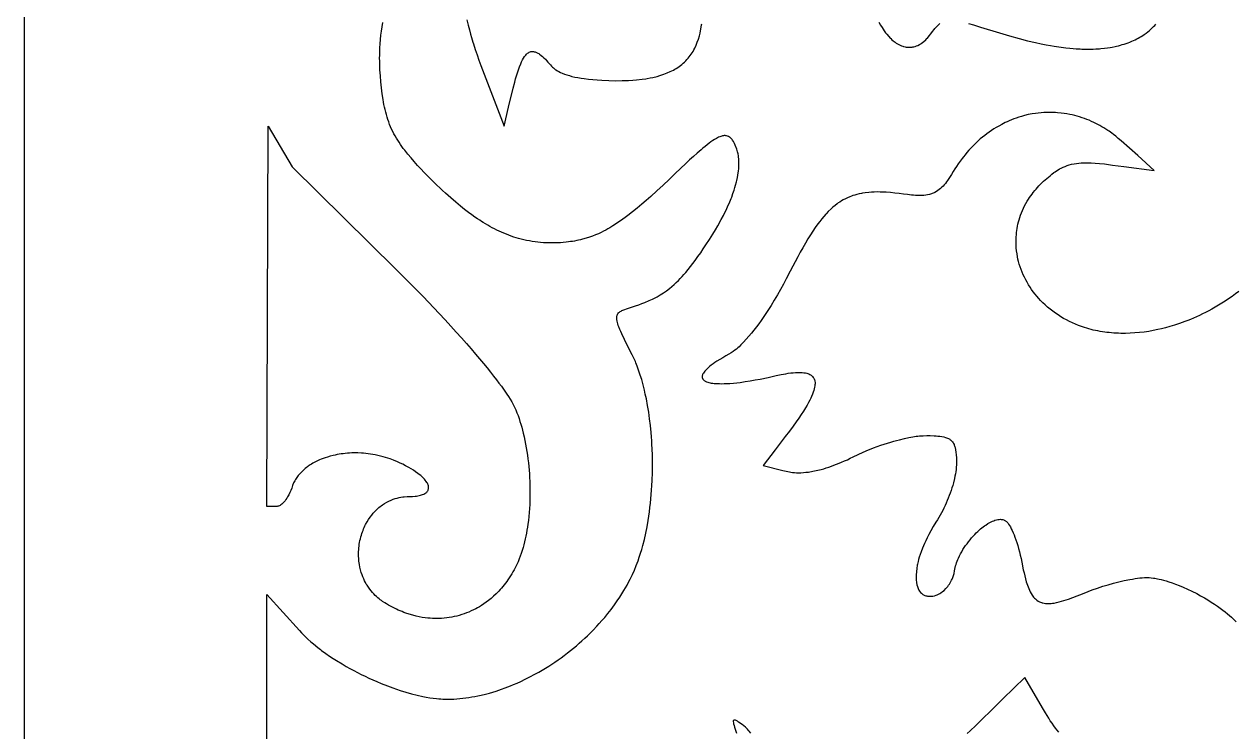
# Model space of a CAD drawing. Extents: x -500 to 500, y -1000 to 1000.
# Drawn here: x -500 to -250, y -699.7 to -553.6 of the extents above; entities that cross this region are included whole.
import ezdxf

# ---------------------------------------------------------------- set-up
doc = ezdxf.new("R2010")
doc.units = 0
doc.layers.add('APS_GEOMETR_', color=18, linetype='CONTINUOUS')

msp = doc.modelspace()

# ---------------------------------------------------------------- linework, layer by layer
at = {"layer": 'APS_GEOMETR_'}
for points in [[(-500, -1000), (500, -1000), (500, 1000), (-500, 1000)], [(-449.92, -653.18), (-449.68, -574.7), (-444.74, -583.07), (-423.3, -604.2), (-421.04, -606.44), (-419.92, -607.57), (-418.81, -608.71), (-417.7, -609.85), (-416.6, -611), (-415.5, -612.16), (-414.41, -613.31), (-413.17, -614.65), (-411.99, -615.94), (-410.86, -617.19), (-409.79, -618.39), (-408.77, -619.54), (-407.81, -620.64), (-406.9, -621.7), (-406.05, -622.7), (-405.25, -623.66), (-404.5, -624.57), (-403.81, -625.43), (-403.17, -626.24), (-402.58, -626.99), (-402.04, -627.7), (-401.55, -628.35), (-401.12, -628.95), (-400.4, -629.97), (-400.05, -630.49), (-399.71, -631.01), (-399.39, -631.55), (-399.08, -632.09), (-398.81, -632.65), (-398.68, -632.93), (-398.56, -633.21), (-398.32, -633.8), (-398.1, -634.39), (-397.9, -634.99), (-397.7, -635.59), (-397.51, -636.19), (-397.34, -636.8), (-397.18, -637.41), (-397.02, -638.02), (-396.85, -638.77), (-396.69, -639.53), (-396.54, -640.29), (-396.4, -641.05), (-396.27, -641.82), (-396.16, -642.58), (-396.05, -643.35), (-395.96, -644.12), (-395.88, -644.89), (-395.81, -645.66), (-395.76, -646.44), (-395.71, -647.21), (-395.68, -647.98), (-395.65, -648.76), (-395.64, -649.53), (-395.64, -650.3), (-395.65, -651.12), (-395.67, -651.94), (-395.7, -652.76), (-395.75, -653.58), (-395.81, -654.39), (-395.89, -655.21), (-395.98, -656.02), (-396.08, -656.83), (-396.17, -657.44), (-396.27, -658.04), (-396.38, -658.65), (-396.49, -659.26), (-396.62, -659.86), (-396.76, -660.46), (-396.91, -661.06), (-397.08, -661.65), (-397.25, -662.25), (-397.44, -662.83), (-397.65, -663.41), (-397.87, -663.98), (-398.1, -664.55), (-398.35, -665.11), (-398.62, -665.66), (-398.9, -666.21), (-399.15, -666.65), (-399.4, -667.08), (-399.66, -667.49), (-399.91, -667.89), (-400.18, -668.28), (-400.44, -668.65), (-400.71, -669.01), (-400.98, -669.36), (-401.25, -669.69), (-401.52, -670.01), (-401.8, -670.32), (-402.07, -670.61), (-402.34, -670.9), (-402.61, -671.17), (-403.15, -671.68), (-403.68, -672.14), (-404.2, -672.56), (-404.7, -672.94), (-405.18, -673.28), (-405.64, -673.58), (-406.06, -673.84), (-406.46, -674.07), (-406.82, -674.27), (-407.29, -674.51), (-407.76, -674.73), (-408.24, -674.94), (-408.73, -675.14), (-409.23, -675.32), (-409.73, -675.48), (-410.24, -675.63), (-410.75, -675.77), (-411.26, -675.89), (-411.78, -675.99), (-412.3, -676.08), (-412.82, -676.16), (-413.34, -676.22), (-413.87, -676.26), (-414.39, -676.28), (-414.91, -676.29), (-415.3, -676.29), (-415.74, -676.27), (-416.22, -676.24), (-416.73, -676.2), (-417.29, -676.13), (-417.88, -676.04), (-418.5, -675.93), (-419.15, -675.78), (-419.83, -675.61), (-420.54, -675.4), (-421.28, -675.15), (-421.66, -675.01), (-422.04, -674.86), (-422.42, -674.7), (-422.82, -674.53), (-423.21, -674.35), (-423.61, -674.16), (-424.02, -673.95), (-424.43, -673.73), (-424.84, -673.5), (-425.26, -673.25), (-425.62, -673.03), (-426.05, -672.75), (-426.28, -672.59), (-426.53, -672.41), (-426.78, -672.21), (-427.05, -671.99), (-427.32, -671.76), (-427.59, -671.5), (-427.87, -671.22), (-428.15, -670.91), (-428.43, -670.58), (-428.71, -670.23), (-428.98, -669.84), (-429.25, -669.43), (-429.41, -669.16), (-429.59, -668.85), (-429.76, -668.51), (-429.94, -668.12), (-430.12, -667.7), (-430.29, -667.25), (-430.46, -666.76), (-430.61, -666.24), (-430.74, -665.68), (-430.85, -665.1), (-430.9, -664.79), (-430.94, -664.48), (-430.97, -664.16), (-430.99, -663.83), (-431.01, -663.5), (-431.02, -663.16), (-431.02, -662.81), (-431.01, -662.45), (-430.99, -662.09), (-430.96, -661.72), (-430.91, -661.34), (-430.86, -660.96), (-430.79, -660.57), (-430.72, -660.18), (-430.63, -659.81), (-430.54, -659.45), (-430.44, -659.09), (-430.33, -658.75), (-430.21, -658.41), (-430.09, -658.09), (-429.96, -657.78), (-429.83, -657.47), (-429.69, -657.18), (-429.55, -656.89), (-429.25, -656.35), (-428.94, -655.85), (-428.62, -655.39), (-428.3, -654.96), (-427.98, -654.57), (-427.67, -654.22), (-427.36, -653.9), (-427.07, -653.62), (-426.8, -653.38), (-426.55, -653.17), (-426.32, -653), (-426.09, -652.83), (-425.86, -652.68), (-425.63, -652.53), (-425.18, -652.27), (-424.74, -652.04), (-424.3, -651.84), (-423.87, -651.67), (-423.45, -651.53), (-423.04, -651.42), (-422.65, -651.33), (-422.27, -651.25), (-421.91, -651.2), (-421.58, -651.15), (-420.97, -651.11), (-420.48, -651.09), (-419.89, -651.07), (-419.3, -651.03), (-419.04, -651), (-418.77, -650.96), (-418.51, -650.91), (-418.24, -650.86), (-418.01, -650.78), (-417.79, -650.7), (-417.56, -650.61), (-417.34, -650.51), (-417.21, -650.43), (-417.09, -650.34), (-416.97, -650.23), (-416.86, -650.13), (-416.77, -650.01), (-416.71, -649.9), (-416.65, -649.79), (-416.62, -649.69), (-416.57, -649.5), (-416.55, -649.36), (-416.56, -649.12), (-416.61, -648.88), (-416.67, -648.71), (-416.74, -648.54), (-416.82, -648.38), (-416.91, -648.22), (-417.07, -647.98), (-417.25, -647.75), (-417.43, -647.53), (-417.63, -647.32), (-417.9, -647.06), (-418.19, -646.8), (-418.49, -646.55), (-418.79, -646.32), (-419.25, -646), (-419.71, -645.7), (-420.18, -645.4), (-420.66, -645.11), (-421.31, -644.77), (-421.91, -644.46), (-422.46, -644.2), (-422.97, -643.97), (-423.83, -643.61), (-424.48, -643.36), (-424.97, -643.19), (-425.46, -643.03), (-425.96, -642.89), (-426.46, -642.75), (-427.02, -642.62), (-427.56, -642.51), (-428.08, -642.42), (-428.58, -642.34), (-429.06, -642.27), (-429.52, -642.22), (-429.96, -642.18), (-430.38, -642.15), (-431.14, -642.12), (-431.82, -642.11), (-432.41, -642.12), (-432.9, -642.14), (-433.32, -642.17), (-433.75, -642.22), (-434.17, -642.27), (-434.59, -642.32), (-435.01, -642.39), (-435.42, -642.46), (-435.84, -642.54), (-436.26, -642.63), (-436.85, -642.79), (-437.39, -642.95), (-437.88, -643.11), (-438.32, -643.27), (-438.71, -643.42), (-439.05, -643.56), (-439.59, -643.8), (-440.04, -644.03), (-440.42, -644.24), (-440.75, -644.43), (-441.02, -644.59), (-441.38, -644.84), (-441.53, -644.95), (-441.77, -645.13), (-442, -645.32), (-442.23, -645.51), (-442.45, -645.71), (-442.67, -645.92), (-442.88, -646.13), (-443.09, -646.35), (-443.29, -646.57), (-443.45, -646.77), (-443.61, -646.98), (-443.76, -647.19), (-443.9, -647.4), (-444.04, -647.62), (-444.17, -647.85), (-444.29, -648.07), (-444.41, -648.31), (-444.63, -648.85), (-444.81, -649.38), (-444.99, -649.84), (-445.19, -650.3), (-445.41, -650.75), (-445.66, -651.19), (-445.82, -651.45), (-446, -651.72), (-446.19, -651.97), (-446.39, -652.21), (-446.6, -652.44), (-446.83, -652.65), (-447.08, -652.84), (-447.21, -652.93), (-447.34, -653), (-447.5, -653.08), (-447.66, -653.13), (-447.81, -653.17), (-447.94, -653.18), (-448.18, -653.19), (-448.36, -653.18)]]:
    msp.add_lwpolyline(points, close=True, dxfattribs=at)
for points in [[(-449.92, -751.54), (-449.92, -671.32), (-443.23, -678.76), (-442.8, -679.22), (-442.36, -679.67), (-441.92, -680.11), (-441.47, -680.54), (-440.85, -681.08), (-440.31, -681.54), (-439.44, -682.25), (-438.88, -682.69), (-438.64, -682.86), (-437.78, -683.48), (-436.98, -684.03), (-436.24, -684.52), (-435.56, -684.96), (-434.41, -685.66), (-433.54, -686.18), (-432.78, -686.6), (-432.01, -687.02), (-431.23, -687.42), (-430.45, -687.82), (-429.66, -688.21), (-428.87, -688.58), (-428.07, -688.95), (-427.27, -689.3), (-426.35, -689.69), (-425.05, -690.19), (-423.96, -690.59), (-422.43, -691.12), (-421.27, -691.47), (-420.11, -691.8), (-418.93, -692.1), (-417.75, -692.37), (-417.04, -692.5), (-416.33, -692.62), (-415.62, -692.72), (-414.91, -692.81), (-414.47, -692.85), (-414.03, -692.88), (-413.59, -692.9), (-413.15, -692.92), (-412.71, -692.92), (-412.27, -692.92), (-411.82, -692.91), (-411.38, -692.9), (-410.76, -692.85), (-410.13, -692.8), (-409.5, -692.73), (-408.88, -692.66), (-408.25, -692.57), (-407.63, -692.47), (-407.01, -692.36), (-406.4, -692.24), (-405.69, -692.09), (-404.82, -691.87), (-404.01, -691.66), (-403.29, -691.45), (-402.63, -691.25), (-401.54, -690.89), (-400.73, -690.6), (-399.69, -690.19), (-399.04, -689.92), (-398.31, -689.61), (-397.5, -689.25), (-396.61, -688.83), (-395.65, -688.34), (-394.62, -687.79), (-393.78, -687.32), (-393.11, -686.93), (-392.44, -686.52), (-391.78, -686.11), (-391.13, -685.69), (-390.48, -685.26), (-389.84, -684.82), (-389.21, -684.37), (-388.58, -683.91), (-387.87, -683.37), (-387.27, -682.89), (-386.67, -682.4), (-386.07, -681.9), (-385.49, -681.4), (-384.91, -680.89), (-384.34, -680.36), (-383.77, -679.83), (-383.22, -679.29), (-382.6, -678.67), (-381.82, -677.85), (-381.34, -677.32), (-380.8, -676.72), (-380.22, -676.04), (-379.59, -675.27), (-378.91, -674.41), (-378.2, -673.45), (-377.64, -672.66), (-377.13, -671.9), (-376.68, -671.19), (-376.28, -670.53), (-375.92, -669.93), (-375.62, -669.39), (-375.35, -668.91), (-374.95, -668.14), (-374.51, -667.22), (-374.09, -666.29), (-373.7, -665.35), (-373.34, -664.4), (-373.08, -663.61), (-372.82, -662.82), (-372.58, -662.03), (-372.36, -661.23), (-372.04, -659.95), (-371.75, -658.66), (-371.49, -657.37), (-371.26, -656.08), (-371.13, -655.18), (-371.01, -654.28), (-370.89, -653.38), (-370.79, -652.48), (-370.7, -651.57), (-370.61, -650.67), (-370.54, -649.77), (-370.48, -648.86), (-370.43, -647.82), (-370.38, -646.17), (-370.36, -645.14), (-370.36, -643.96), (-370.38, -642.65), (-370.43, -641.2), (-370.47, -640.42), (-370.51, -639.61), (-370.57, -638.76), (-370.64, -637.88), (-370.78, -636.46), (-370.95, -635.08), (-371.14, -633.7), (-371.37, -632.32), (-371.62, -630.95), (-371.84, -629.97), (-372.03, -629.13), (-372.36, -627.81), (-372.59, -626.98), (-372.7, -626.63), (-372.94, -625.87), (-373.16, -625.21), (-373.53, -624.18), (-373.79, -623.54), (-373.9, -623.27), (-374.22, -622.58), (-374.55, -621.88), (-375.42, -620.14), (-376.13, -618.69), (-376.69, -617.52), (-376.9, -617.05), (-377.08, -616.64), (-377.31, -616.07), (-377.42, -615.78), (-377.52, -615.49), (-377.6, -615.2), (-377.67, -614.9), (-377.72, -614.6), (-377.74, -614.3), (-377.73, -614.14), (-377.72, -614), (-377.7, -613.87), (-377.66, -613.75), (-377.63, -613.63), (-377.58, -613.53), (-377.48, -613.37), (-377.39, -613.23), (-377.29, -613.14), (-377.19, -613.06), (-377.03, -612.94), (-376.85, -612.83), (-376.67, -612.73), (-376.48, -612.64), (-376.1, -612.49), (-375.71, -612.35), (-374.5, -611.97), (-373.85, -611.75), (-373.21, -611.52), (-372.57, -611.29), (-371.93, -611.05), (-371.08, -610.68), (-370.38, -610.36), (-369.43, -609.88), (-368.76, -609.49), (-368.1, -609.07), (-367.46, -608.63), (-366.83, -608.16), (-366.37, -607.77), (-365.91, -607.37), (-365.46, -606.96), (-365.02, -606.53), (-364.63, -606.13), (-364.25, -605.72), (-363.88, -605.3), (-363.51, -604.87), (-363.01, -604.26), (-362.52, -603.64), (-362.03, -603.01), (-361.56, -602.37), (-360.99, -601.58), (-360.42, -600.79), (-359.87, -599.99), (-359.32, -599.18), (-358.6, -598.08), (-357.9, -596.97), (-357.35, -596.05), (-356.88, -595.24), (-356.17, -593.95), (-355.73, -593.13), (-355.55, -592.78), (-355.19, -592.01), (-354.87, -591.34), (-354.41, -590.27), (-354.13, -589.58), (-354.02, -589.3), (-353.75, -588.54), (-353.53, -587.88), (-353.35, -587.31), (-353.21, -586.83), (-353.03, -586.16), (-352.96, -585.88), (-352.84, -585.28), (-352.75, -584.76), (-352.68, -584.31), (-352.63, -583.94), (-352.57, -583.41), (-352.56, -583.19), (-352.54, -582.65), (-352.54, -582.18), (-352.55, -581.78), (-352.57, -581.45), (-352.61, -580.98), (-352.64, -580.78), (-352.71, -580.36), (-352.79, -579.99), (-352.87, -579.68), (-352.95, -579.42), (-353.07, -579.06), (-353.13, -578.91), (-353.28, -578.57), (-353.42, -578.28), (-353.67, -577.83), (-353.85, -577.56), (-353.93, -577.45), (-354.05, -577.3), (-354.19, -577.16), (-354.33, -577.04), (-354.47, -576.92), (-354.69, -576.8), (-354.89, -576.72), (-355.06, -576.66), (-355.22, -576.64), (-355.34, -576.63), (-355.44, -576.63), (-355.54, -576.63), (-355.72, -576.66), (-355.9, -576.69), (-356.08, -576.73), (-356.26, -576.78), (-356.49, -576.87), (-356.72, -576.97), (-356.94, -577.07), (-357.16, -577.19), (-357.55, -577.42), (-357.92, -577.66), (-358.29, -577.91), (-358.66, -578.17), (-359.09, -578.5), (-359.52, -578.84), (-359.94, -579.18), (-360.35, -579.53), (-361.14, -580.23), (-361.92, -580.93), (-362.7, -581.64), (-363.47, -582.35), (-365.67, -584.46), (-366.92, -585.65), (-368.17, -586.84), (-369.44, -588.01), (-370.72, -589.17), (-371.64, -589.99), (-372.58, -590.8), (-373.53, -591.59), (-374.49, -592.37), (-375.47, -593.13), (-375.97, -593.5), (-376.47, -593.86), (-376.97, -594.22), (-377.48, -594.56), (-378, -594.9), (-378.52, -595.23), (-379.19, -595.64), (-379.58, -595.87), (-380.01, -596.11), (-380.48, -596.36), (-380.98, -596.61), (-381.52, -596.86), (-382.1, -597.11), (-382.72, -597.36), (-383.38, -597.59), (-384.08, -597.82), (-384.82, -598.02), (-385.2, -598.12), (-385.6, -598.21), (-386, -598.3), (-386.42, -598.38), (-386.84, -598.45), (-387.28, -598.51), (-387.72, -598.57), (-388.18, -598.62), (-388.76, -598.68), (-389.34, -598.72), (-389.93, -598.75), (-390.51, -598.77), (-391.1, -598.77), (-391.68, -598.77), (-392.27, -598.75), (-392.85, -598.72), (-393.44, -598.68), (-394.02, -598.62), (-394.6, -598.55), (-395.18, -598.47), (-395.76, -598.37), (-396.33, -598.26), (-396.9, -598.14), (-397.46, -598), (-397.98, -597.86), (-398.49, -597.71), (-399, -597.55), (-399.51, -597.37), (-400.01, -597.19), (-400.51, -596.99), (-401.01, -596.79), (-401.5, -596.57), (-401.99, -596.35), (-402.47, -596.12), (-402.95, -595.88), (-403.43, -595.63), (-403.9, -595.37), (-404.37, -595.11), (-404.83, -594.83), (-405.29, -594.56), (-405.67, -594.32), (-406.02, -594.1), (-406.46, -593.8), (-407, -593.44), (-407.62, -592.99), (-408.34, -592.46), (-409.13, -591.85), (-410.01, -591.15), (-410.97, -590.36), (-412, -589.47), (-413.1, -588.49), (-413.67, -587.96), (-414.26, -587.4), (-414.87, -586.82), (-415.5, -586.21), (-416.14, -585.57), (-416.79, -584.91), (-417.46, -584.22), (-418.14, -583.5), (-418.83, -582.76), (-419.52, -582), (-420.19, -581.24), (-420.84, -580.46), (-421.48, -579.66), (-421.79, -579.25), (-422.09, -578.84), (-422.38, -578.43), (-422.66, -578.01), (-422.94, -577.58), (-423.21, -577.15), (-423.48, -576.7), (-423.73, -576.23), (-423.97, -575.76), (-424.19, -575.28), (-424.4, -574.8), (-424.6, -574.31), (-424.79, -573.81), (-424.96, -573.31), (-425.12, -572.8), (-425.27, -572.29), (-425.41, -571.78), (-425.54, -571.26), (-425.66, -570.74), (-425.77, -570.22), (-425.86, -569.7), (-425.95, -569.18), (-426.13, -567.97), (-426.28, -566.75), (-426.41, -565.53), (-426.51, -564.31), (-426.59, -563.08), (-426.64, -561.86), (-426.65, -561.25), (-426.66, -560.63), (-426.65, -560.02), (-426.64, -559.41), (-426.61, -558.54), (-426.56, -557.67), (-426.49, -556.79), (-426.4, -555.92), (-426.29, -555.04), (-426.15, -554.17), (-425.99, -553.31)], [(-408.68, -552.72), (-408.41, -553.84), (-408.15, -554.82), (-407.93, -555.66), (-407.73, -556.35), (-407.44, -557.31), (-407.32, -557.71), (-406.94, -558.82), (-406.56, -559.93), (-406.17, -561.04), (-405.77, -562.14), (-403.38, -568.42), (-401, -574.7), (-400.05, -570.78), (-399.09, -566.85), (-398.77, -565.58), (-398.6, -564.94), (-398.42, -564.31), (-398.23, -563.68), (-398.02, -563.05), (-397.8, -562.43), (-397.56, -561.82), (-397.37, -561.37), (-397.16, -560.97), (-396.95, -560.61), (-396.74, -560.29), (-396.53, -560.03), (-396.33, -559.81), (-396.15, -559.63), (-395.97, -559.51), (-395.79, -559.41), (-395.61, -559.34), (-395.44, -559.29), (-395.26, -559.27), (-395.08, -559.26), (-394.91, -559.28), (-394.75, -559.31), (-394.59, -559.35), (-394.44, -559.4), (-394.3, -559.45), (-394.04, -559.58), (-393.82, -559.71), (-393.66, -559.82), (-393.35, -560.06), (-393.04, -560.31), (-392.75, -560.58), (-392.47, -560.86), (-392.2, -561.15), (-391.93, -561.45), (-391.41, -562.05), (-391.18, -562.29), (-390.98, -562.49), (-390.8, -562.66), (-390.64, -562.8), (-390.41, -562.97), (-390.31, -563.04), (-389.99, -563.23), (-389.67, -563.41), (-389.35, -563.57), (-389.01, -563.73), (-388.51, -563.91), (-388.01, -564.08), (-387.5, -564.24), (-386.99, -564.39), (-386.37, -564.53), (-385.74, -564.66), (-385.11, -564.77), (-384.48, -564.87), (-383.57, -564.97), (-382.66, -565.07), (-381.75, -565.14), (-380.83, -565.2), (-379.37, -565.26), (-377.9, -565.29), (-376.6, -565.27), (-375.3, -565.23), (-374.44, -565.17), (-373.68, -565.11), (-372.5, -564.98), (-371.76, -564.88), (-371.45, -564.84), (-370.82, -564.72), (-370.27, -564.6), (-369.41, -564.4), (-368.87, -564.25), (-368.65, -564.18), (-367.99, -563.95), (-367.34, -563.69), (-366.69, -563.41), (-366.06, -563.11), (-365.76, -562.93), (-365.46, -562.75), (-365.16, -562.56), (-364.87, -562.36), (-364.58, -562.15), (-364.31, -561.93), (-364.04, -561.7), (-363.78, -561.47), (-363.49, -561.18), (-363.25, -560.93), (-363.02, -560.66), (-362.8, -560.39), (-362.59, -560.11), (-362.38, -559.83), (-362.19, -559.54), (-362, -559.24), (-361.83, -558.94), (-361.64, -558.58), (-361.36, -557.97), (-361.11, -557.34), (-360.88, -556.7), (-360.68, -556.05), (-360.55, -555.5), (-360.44, -555), (-360.29, -554.23), (-360.22, -553.74), (-360.19, -553.53)], [(-323.64, -553.18), (-323.29, -553.81), (-322.98, -554.32), (-322.53, -555.02), (-322.25, -555.39), (-322, -555.7), (-321.59, -556.18), (-321.32, -556.48), (-321.2, -556.6), (-320.94, -556.84), (-320.7, -557.04), (-320.32, -557.35), (-320.06, -557.53), (-319.95, -557.6), (-319.66, -557.76), (-319.41, -557.89), (-318.99, -558.08), (-318.72, -558.19), (-318.6, -558.22), (-318.24, -558.31), (-318.02, -558.35), (-317.76, -558.39), (-317.47, -558.4), (-317.15, -558.4), (-316.98, -558.39), (-316.81, -558.37), (-316.63, -558.33), (-316.44, -558.29), (-316.14, -558.21), (-315.86, -558.1), (-315.61, -558), (-315.24, -557.81), (-315.02, -557.68), (-314.93, -557.62), (-314.62, -557.39), (-314.36, -557.18), (-313.97, -556.83), (-313.73, -556.59), (-313.64, -556.49), (-313.28, -556.06), (-312.93, -555.62), (-312.6, -555.17), (-312.26, -554.73), (-312.08, -554.51), (-311.89, -554.29), (-311.69, -554.08), (-311.49, -553.88), (-311.27, -553.69), (-311.05, -553.51)], [(-305.17, -553.49), (-304.1, -553.79), (-302.68, -554.21), (-298.77, -555.41), (-296.72, -556.02), (-294.67, -556.61), (-293.01, -557.03), (-291.34, -557.43), (-290.16, -557.67), (-289.13, -557.87), (-288.25, -558.04), (-287.51, -558.16), (-286.48, -558.32), (-286.05, -558.38), (-285.1, -558.5), (-284.26, -558.58), (-283.54, -558.65), (-282.94, -558.69), (-282.11, -558.74), (-281.76, -558.76), (-280.88, -558.77), (-280.11, -558.76), (-279.45, -558.75), (-278.9, -558.73), (-278.14, -558.69), (-277.82, -558.67), (-277.1, -558.59), (-276.48, -558.51), (-275.94, -558.43), (-275.5, -558.36), (-274.89, -558.24), (-274.63, -558.18), (-274.22, -558.08), (-273.82, -557.97), (-273.42, -557.85), (-273.02, -557.73), (-272.62, -557.6), (-272.22, -557.46), (-271.83, -557.31), (-271.44, -557.16), (-271.11, -557.01), (-270.78, -556.85), (-270.45, -556.68), (-270.13, -556.51), (-269.81, -556.33), (-269.5, -556.15), (-269.19, -555.95), (-268.89, -555.75), (-268.51, -555.48), (-268.16, -555.2), (-267.83, -554.93), (-267.52, -554.66), (-267.23, -554.39), (-266.96, -554.13), (-266.71, -553.87), (-266.48, -553.62)], [(-249.35, -608.76), (-250.07, -609.3), (-250.78, -609.81), (-251.49, -610.3), (-252.19, -610.76), (-252.89, -611.21), (-253.57, -611.63), (-254.25, -612.03), (-254.93, -612.41), (-255.59, -612.77), (-256.24, -613.11), (-256.88, -613.43), (-257.51, -613.73), (-258.13, -614.02), (-258.74, -614.29), (-259.34, -614.54), (-259.92, -614.77), (-260.49, -615), (-261.05, -615.2), (-261.59, -615.39), (-262.63, -615.74), (-263.6, -616.03), (-264.51, -616.28), (-265.34, -616.49), (-266.09, -616.66), (-267.02, -616.85), (-267.96, -617.02), (-268.91, -617.16), (-269.86, -617.27), (-270.82, -617.35), (-271.78, -617.41), (-272.74, -617.44), (-273.22, -617.44), (-273.71, -617.43), (-274.19, -617.42), (-274.67, -617.4), (-275.15, -617.37), (-275.63, -617.34), (-276.1, -617.29), (-276.58, -617.24), (-277.05, -617.18), (-277.53, -617.11), (-278, -617.03), (-278.47, -616.94), (-278.93, -616.85), (-279.4, -616.74), (-279.86, -616.63), (-280.32, -616.51), (-280.77, -616.38), (-281.22, -616.24), (-281.85, -616.02), (-282.48, -615.79), (-283.1, -615.54), (-283.72, -615.27), (-284.33, -614.98), (-284.92, -614.67), (-285.52, -614.34), (-286.1, -614), (-286.67, -613.64), (-287.22, -613.26), (-287.77, -612.86), (-288.3, -612.45), (-288.82, -612.02), (-289.32, -611.58), (-289.81, -611.12), (-290.27, -610.65), (-290.67, -610.22), (-291.05, -609.78), (-291.42, -609.33), (-291.78, -608.86), (-292.12, -608.39), (-292.45, -607.9), (-292.77, -607.4), (-293.07, -606.9), (-293.35, -606.38), (-293.62, -605.86), (-293.87, -605.33), (-294.1, -604.79), (-294.31, -604.24), (-294.5, -603.69), (-294.68, -603.14), (-294.83, -602.58), (-294.94, -602.13), (-295.05, -601.62), (-295.14, -601.05), (-295.23, -600.43), (-295.29, -599.76), (-295.32, -599.41), (-295.33, -599.04), (-295.34, -598.67), (-295.34, -598.28), (-295.33, -597.89), (-295.31, -597.48), (-295.28, -597.07), (-295.24, -596.65), (-295.18, -596.22), (-295.12, -595.78), (-295.04, -595.34), (-294.94, -594.89), (-294.83, -594.44), (-294.7, -593.97), (-294.56, -593.51), (-294.4, -593.04), (-294.22, -592.56), (-294.03, -592.08), (-293.81, -591.6), (-293.57, -591.12), (-293.31, -590.63), (-293.03, -590.14), (-292.8, -589.77), (-292.56, -589.4), (-292.31, -589.03), (-292.05, -588.68), (-291.78, -588.33), (-291.5, -587.98), (-291.21, -587.65), (-290.92, -587.31), (-290.62, -586.99), (-290.31, -586.67), (-289.99, -586.36), (-289.67, -586.05), (-289.34, -585.75), (-289.01, -585.46), (-288.67, -585.17), (-288.33, -584.9), (-287.97, -584.6), (-287.52, -584.26), (-287.26, -584.08), (-286.98, -583.89), (-286.68, -583.7), (-286.35, -583.51), (-286, -583.33), (-285.63, -583.15), (-285.23, -582.98), (-284.8, -582.82), (-284.35, -582.67), (-283.88, -582.55), (-283.37, -582.44), (-282.84, -582.35), (-282.41, -582.3), (-281.9, -582.26), (-281.3, -582.24), (-280.62, -582.24), (-279.87, -582.25), (-279.03, -582.3), (-278.12, -582.37), (-277.12, -582.47), (-275.42, -582.69), (-273.13, -582.99), (-266.82, -583.83), (-270.23, -580.76), (-273.65, -577.7), (-274.24, -577.19), (-274.77, -576.76), (-275.23, -576.41), (-275.61, -576.11), (-276.16, -575.72), (-276.39, -575.56), (-276.8, -575.3), (-277.2, -575.05), (-277.62, -574.8), (-278.04, -574.56), (-278.46, -574.33), (-278.89, -574.1), (-279.32, -573.89), (-279.75, -573.69), (-280.26, -573.47), (-280.75, -573.28), (-281.24, -573.1), (-281.73, -572.93), (-282.23, -572.77), (-282.73, -572.62), (-283.24, -572.48), (-283.75, -572.35), (-284.26, -572.24), (-284.85, -572.13), (-285.38, -572.05), (-286.03, -571.96), (-286.78, -571.89), (-287.19, -571.86), (-287.63, -571.84), (-288.09, -571.83), (-288.58, -571.82), (-289.09, -571.83), (-289.62, -571.86), (-290.18, -571.9), (-290.76, -571.96), (-291.36, -572.04), (-291.99, -572.14), (-292.4, -572.22), (-292.81, -572.3), (-293.61, -572.49), (-294.2, -572.66), (-294.76, -572.83), (-295.29, -573.01), (-295.8, -573.19), (-296.28, -573.37), (-296.73, -573.56), (-297.16, -573.75), (-297.56, -573.93), (-298.29, -574.3), (-298.92, -574.64), (-299.46, -574.95), (-299.9, -575.23), (-300.39, -575.55), (-300.87, -575.89), (-301.35, -576.23), (-301.81, -576.59), (-302.27, -576.95), (-302.72, -577.32), (-303.16, -577.71), (-303.59, -578.11), (-304.07, -578.57), (-304.6, -579.12), (-305.07, -579.64), (-305.5, -580.12), (-305.87, -580.57), (-306.19, -580.97), (-306.47, -581.33), (-306.9, -581.91), (-307.26, -582.44), (-307.61, -582.97), (-307.96, -583.51), (-308.3, -584.05), (-308.68, -584.67), (-309.07, -585.29), (-309.49, -585.89), (-309.7, -586.19), (-309.93, -586.48), (-310.16, -586.76), (-310.4, -587.03), (-310.65, -587.29), (-310.91, -587.54), (-311.18, -587.77), (-311.46, -587.98), (-311.76, -588.18), (-312.07, -588.36), (-312.25, -588.45), (-312.44, -588.53), (-312.62, -588.6), (-312.81, -588.67), (-313.2, -588.78), (-313.59, -588.87), (-313.99, -588.93), (-314.4, -588.98), (-314.81, -589), (-315.22, -589), (-315.64, -588.99), (-316.06, -588.97), (-316.48, -588.94), (-316.9, -588.9), (-317.73, -588.79), (-318.55, -588.68), (-319.44, -588.57), (-320.34, -588.48), (-321.23, -588.39), (-322.13, -588.31), (-322.75, -588.29), (-323.37, -588.27), (-323.98, -588.26), (-324.6, -588.27), (-325.19, -588.31), (-325.7, -588.35), (-326.51, -588.43), (-327.02, -588.51), (-327.23, -588.54), (-327.74, -588.65), (-328.2, -588.77), (-328.62, -588.89), (-329, -589.01), (-329.33, -589.12), (-329.63, -589.23), (-330.09, -589.43), (-330.56, -589.66), (-330.99, -589.89), (-331.38, -590.11), (-331.72, -590.33), (-332.02, -590.53), (-332.28, -590.71), (-332.68, -591.02), (-333.13, -591.4), (-333.51, -591.75), (-334.1, -592.3), (-334.46, -592.67), (-334.6, -592.83), (-335.03, -593.32), (-335.45, -593.82), (-335.85, -594.33), (-336.25, -594.84), (-336.78, -595.6), (-337.29, -596.36), (-337.79, -597.13), (-338.28, -597.91), (-338.82, -598.83), (-339.35, -599.75), (-339.87, -600.68), (-340.38, -601.61), (-341.94, -604.62), (-342.75, -606.19), (-343.35, -607.3), (-343.95, -608.4), (-344.58, -609.49), (-345.22, -610.58), (-345.88, -611.65), (-346.56, -612.71), (-347.25, -613.76), (-347.97, -614.8), (-348.45, -615.46), (-348.93, -616.12), (-349.43, -616.77), (-349.94, -617.41), (-350.46, -618.04), (-351, -618.65), (-351.55, -619.25), (-352.13, -619.83), (-352.51, -620.2), (-352.75, -620.42), (-353.04, -620.67), (-353.37, -620.93), (-353.74, -621.2), (-354.16, -621.48), (-354.64, -621.75), (-355.26, -622.1), (-355.87, -622.45), (-356.47, -622.81), (-357.07, -623.18), (-357.47, -623.45), (-357.85, -623.73), (-358.24, -624.01), (-358.62, -624.3), (-358.83, -624.49), (-359.04, -624.68), (-359.24, -624.88), (-359.44, -625.08), (-359.58, -625.26), (-359.72, -625.44), (-359.84, -625.63), (-359.96, -625.82), (-360.01, -625.94), (-360.05, -626.06), (-360.09, -626.19), (-360.11, -626.31), (-360.1, -626.45), (-360.08, -626.56), (-360.03, -626.74), (-359.98, -626.84), (-359.95, -626.89), (-359.83, -627.02), (-359.71, -627.15), (-359.58, -627.23), (-359.46, -627.3), (-359.33, -627.37), (-359.2, -627.43), (-358.96, -627.5), (-358.72, -627.57), (-358.47, -627.63), (-358.23, -627.68), (-357.93, -627.72), (-357.62, -627.76), (-357.32, -627.79), (-357.01, -627.81), (-356.53, -627.81), (-356.06, -627.82), (-355.58, -627.81), (-355.1, -627.8), (-354.39, -627.75), (-353.67, -627.69), (-352.96, -627.62), (-352.24, -627.54), (-351.22, -627.39), (-350.2, -627.22), (-349.17, -627.05), (-348.15, -626.87), (-346.49, -626.53), (-344.84, -626.16), (-343.84, -625.95), (-343.34, -625.85), (-342.84, -625.76), (-342.34, -625.68), (-341.83, -625.61), (-341.32, -625.55), (-340.82, -625.51), (-340.34, -625.49), (-339.9, -625.49), (-339.5, -625.51), (-339.14, -625.55), (-338.82, -625.61), (-338.54, -625.67), (-338.3, -625.74), (-338.11, -625.81), (-337.86, -625.92), (-337.65, -626.06), (-337.47, -626.2), (-337.31, -626.35), (-337.19, -626.51), (-337.08, -626.67), (-337, -626.84), (-336.94, -627), (-336.89, -627.15), (-336.86, -627.3), (-336.82, -627.55), (-336.82, -627.73), (-336.82, -627.82), (-336.83, -628.03), (-336.86, -628.27), (-336.9, -628.55), (-336.97, -628.86), (-337.07, -629.21), (-337.19, -629.59), (-337.34, -630), (-337.52, -630.43), (-337.68, -630.79), (-337.89, -631.21), (-338.15, -631.69), (-338.45, -632.23), (-338.8, -632.82), (-339.2, -633.47), (-339.65, -634.18), (-340.16, -634.93), (-340.69, -635.69), (-341.34, -636.57), (-342.1, -637.59), (-342.97, -638.74), (-345.03, -641.45), (-347.51, -644.7), (-343.47, -645.72), (-342.46, -645.97), (-342.12, -646.04), (-341.84, -646.09), (-341.45, -646.14), (-341.05, -646.18), (-340.66, -646.2), (-340.26, -646.21), (-339.74, -646.19), (-339.22, -646.16), (-338.7, -646.11), (-338.18, -646.05), (-337.3, -645.9), (-336.57, -645.75), (-335.56, -645.51), (-335.03, -645.36), (-334.49, -645.19), (-333.96, -645.02), (-333.43, -644.84), (-332.91, -644.65), (-332.39, -644.45), (-331.87, -644.25), (-331.35, -644.04), (-330.74, -643.77), (-330.14, -643.5), (-329.54, -643.21), (-328.95, -642.92), (-327.91, -642.42), (-326.86, -641.94), (-325.8, -641.49), (-325.27, -641.27), (-324.73, -641.06), (-323.98, -640.78), (-323.25, -640.52), (-322.54, -640.28), (-321.86, -640.07), (-321.21, -639.87), (-320.59, -639.69), (-319.99, -639.52), (-319.42, -639.38), (-318.38, -639.13), (-317.45, -638.94), (-316.64, -638.79), (-315.96, -638.68), (-315.6, -638.64), (-315.24, -638.6), (-314.87, -638.57), (-314.51, -638.55), (-313.78, -638.53), (-313.06, -638.54), (-312.25, -638.56), (-311.85, -638.58), (-311.45, -638.62), (-311.05, -638.66), (-310.66, -638.72), (-310.26, -638.81), (-309.88, -638.91), (-309.71, -638.96), (-309.5, -639.04), (-309.28, -639.15), (-309.03, -639.3), (-308.91, -639.39), (-308.79, -639.49), (-308.67, -639.6), (-308.55, -639.72), (-308.44, -639.85), (-308.33, -640), (-308.23, -640.16), (-308.14, -640.34), (-308.08, -640.48), (-308.02, -640.64), (-307.96, -640.82), (-307.91, -641.01), (-307.82, -641.45), (-307.74, -641.96), (-307.68, -642.52), (-307.64, -643.15), (-307.63, -643.84), (-307.64, -644.59), (-307.67, -645.06), (-307.71, -645.52), (-307.78, -645.98), (-307.85, -646.45), (-307.95, -646.91), (-308.05, -647.36), (-308.27, -648.27), (-308.42, -648.81), (-308.58, -649.34), (-308.75, -649.87), (-308.93, -650.4), (-309.12, -650.92), (-309.32, -651.44), (-309.53, -651.96), (-309.75, -652.47), (-309.98, -652.98), (-310.22, -653.48), (-310.47, -653.98), (-310.73, -654.48), (-311, -654.97), (-311.28, -655.45), (-311.56, -655.93), (-311.86, -656.4), (-312.42, -657.29), (-312.96, -658.2), (-313.35, -658.93), (-313.7, -659.6), (-313.99, -660.22), (-314.25, -660.79), (-314.47, -661.3), (-314.66, -661.76), (-314.94, -662.49), (-315.15, -663.1), (-315.31, -663.64), (-315.45, -664.11), (-315.55, -664.49), (-315.68, -665.04), (-315.72, -665.27), (-315.84, -665.97), (-315.91, -666.55), (-315.98, -667.36), (-315.98, -667.87), (-315.96, -668.29), (-315.9, -668.88), (-315.8, -669.3), (-315.71, -669.65), (-315.54, -670.12), (-315.39, -670.4), (-315.25, -670.62), (-315.03, -670.91), (-314.87, -671.06), (-314.71, -671.19), (-314.56, -671.3), (-314.41, -671.38), (-314.15, -671.51), (-313.95, -671.58), (-313.77, -671.63), (-313.59, -671.66), (-313.41, -671.68), (-313.22, -671.7), (-312.87, -671.69), (-312.53, -671.65), (-312.18, -671.58), (-311.85, -671.49), (-311.59, -671.39), (-311.34, -671.27), (-311.1, -671.14), (-310.86, -671), (-310.49, -670.73), (-310.2, -670.49), (-309.82, -670.12), (-309.63, -669.89), (-309.44, -669.66), (-309.26, -669.42), (-309.09, -669.18), (-308.93, -668.92), (-308.78, -668.67), (-308.64, -668.4), (-308.51, -668.13), (-308.38, -667.81), (-308.24, -667.37), (-308.14, -666.99), (-308.03, -666.45), (-307.96, -666.11), (-307.89, -665.77), (-307.81, -665.43), (-307.71, -665.1), (-307.6, -664.77), (-307.49, -664.44), (-307.36, -664.12), (-307.22, -663.81), (-307.01, -663.36), (-306.78, -662.92), (-306.54, -662.49), (-306.29, -662.06), (-306.02, -661.65), (-305.75, -661.24), (-305.46, -660.84), (-305.16, -660.44), (-304.83, -660.03), (-304.51, -659.64), (-304.18, -659.28), (-303.86, -658.94), (-303.55, -658.62), (-303.24, -658.33), (-302.94, -658.05), (-302.65, -657.8), (-302.37, -657.57), (-302.1, -657.36), (-301.84, -657.16), (-301.59, -656.99), (-301.14, -656.7), (-300.74, -656.47), (-300.49, -656.34), (-300.23, -656.22), (-299.96, -656.1), (-299.69, -656), (-299.41, -655.92), (-299.13, -655.86), (-298.85, -655.82), (-298.56, -655.81), (-298.38, -655.82), (-298.2, -655.85), (-298.04, -655.88), (-297.89, -655.92), (-297.76, -655.98), (-297.64, -656.03), (-297.53, -656.1), (-297.43, -656.16), (-297.28, -656.29), (-297.17, -656.4), (-297.1, -656.48), (-297.07, -656.53), (-296.88, -656.78), (-296.7, -657.07), (-296.51, -657.39), (-296.32, -657.75), (-296.13, -658.14), (-295.94, -658.57), (-295.75, -659.03), (-295.56, -659.52), (-295.37, -660.05), (-295.19, -660.61), (-295, -661.2), (-294.83, -661.83), (-294.65, -662.49), (-294.48, -663.18), (-294.32, -663.9), (-294.17, -664.65), (-293.84, -666.26), (-293.7, -666.87), (-293.55, -667.48), (-293.4, -668.09), (-293.23, -668.69), (-293.12, -669.05), (-292.99, -669.41), (-292.86, -669.76), (-292.73, -670.12), (-292.57, -670.46), (-292.4, -670.79), (-292.22, -671.12), (-292.03, -671.45), (-291.87, -671.66), (-291.71, -671.86), (-291.54, -672.06), (-291.36, -672.25), (-291.2, -672.37), (-291.05, -672.49), (-290.77, -672.68), (-290.52, -672.82), (-290.3, -672.92), (-290.11, -672.99), (-289.96, -673.03), (-289.82, -673.07), (-289.56, -673.11), (-289.29, -673.15), (-289.03, -673.18), (-288.77, -673.19), (-288.44, -673.18), (-288.12, -673.16), (-287.8, -673.13), (-287.48, -673.08), (-286.97, -672.98), (-286.47, -672.86), (-285.97, -672.73), (-285.47, -672.59), (-284.53, -672.28), (-283.6, -671.95), (-281.3, -671.04), (-280.48, -670.71), (-279.64, -670.39), (-278.56, -670.01), (-277.46, -669.64), (-276.36, -669.31), (-275.25, -669), (-274.13, -668.71), (-273, -668.46), (-271.87, -668.23), (-271.31, -668.13), (-270.74, -668.04), (-270.27, -667.97), (-269.8, -667.91), (-269.32, -667.87), (-268.85, -667.85), (-268.37, -667.84), (-267.9, -667.85), (-267.43, -667.88), (-266.96, -667.94), (-266.7, -667.98), (-266.18, -668.07), (-265.83, -668.14), (-265.41, -668.24), (-264.93, -668.37), (-264.39, -668.52), (-263.79, -668.7), (-263.13, -668.92), (-262.42, -669.18), (-261.65, -669.48), (-260.83, -669.83), (-259.96, -670.22), (-259.04, -670.66), (-258.07, -671.15), (-257.26, -671.59), (-256.49, -672.02), (-255.76, -672.46), (-255.06, -672.89), (-254.41, -673.31), (-253.8, -673.73), (-253.22, -674.14), (-252.68, -674.54), (-252.18, -674.93), (-251.71, -675.31), (-251.28, -675.67), (-250.89, -676.02), (-250.53, -676.36), (-250.21, -676.67), (-249.92, -676.97)], [(-286.53, -699.74), (-286.87, -699.34), (-287.19, -698.93), (-287.56, -698.42), (-287.92, -697.91), (-288.27, -697.38), (-288.6, -696.85), (-289.26, -695.77), (-289.9, -694.68), (-293.56, -688.46), (-298.04, -692.86), (-300.28, -695.06), (-302.52, -697.26), (-303.66, -698.36), (-304.82, -699.45), (-305.41, -699.99)], [(-350.1, -699.91), (-350.42, -699.5), (-350.6, -699.3), (-350.79, -699.1), (-350.98, -698.91), (-351.19, -698.73), (-351.88, -698.18), (-352.58, -697.65), (-352.83, -697.5), (-353.08, -697.35), (-353.26, -697.28), (-353.43, -697.23), (-353.49, -697.23), (-353.53, -697.24), (-353.6, -697.27), (-353.64, -697.31), (-353.65, -697.32), (-353.68, -697.42), (-353.7, -697.51), (-353.67, -697.78), (-353.63, -698.04), (-353.53, -698.38), (-353.43, -698.71), (-353, -699.93)]]:
    msp.add_lwpolyline(points, dxfattribs=at)

doc.saveas('drawing.dxf')
